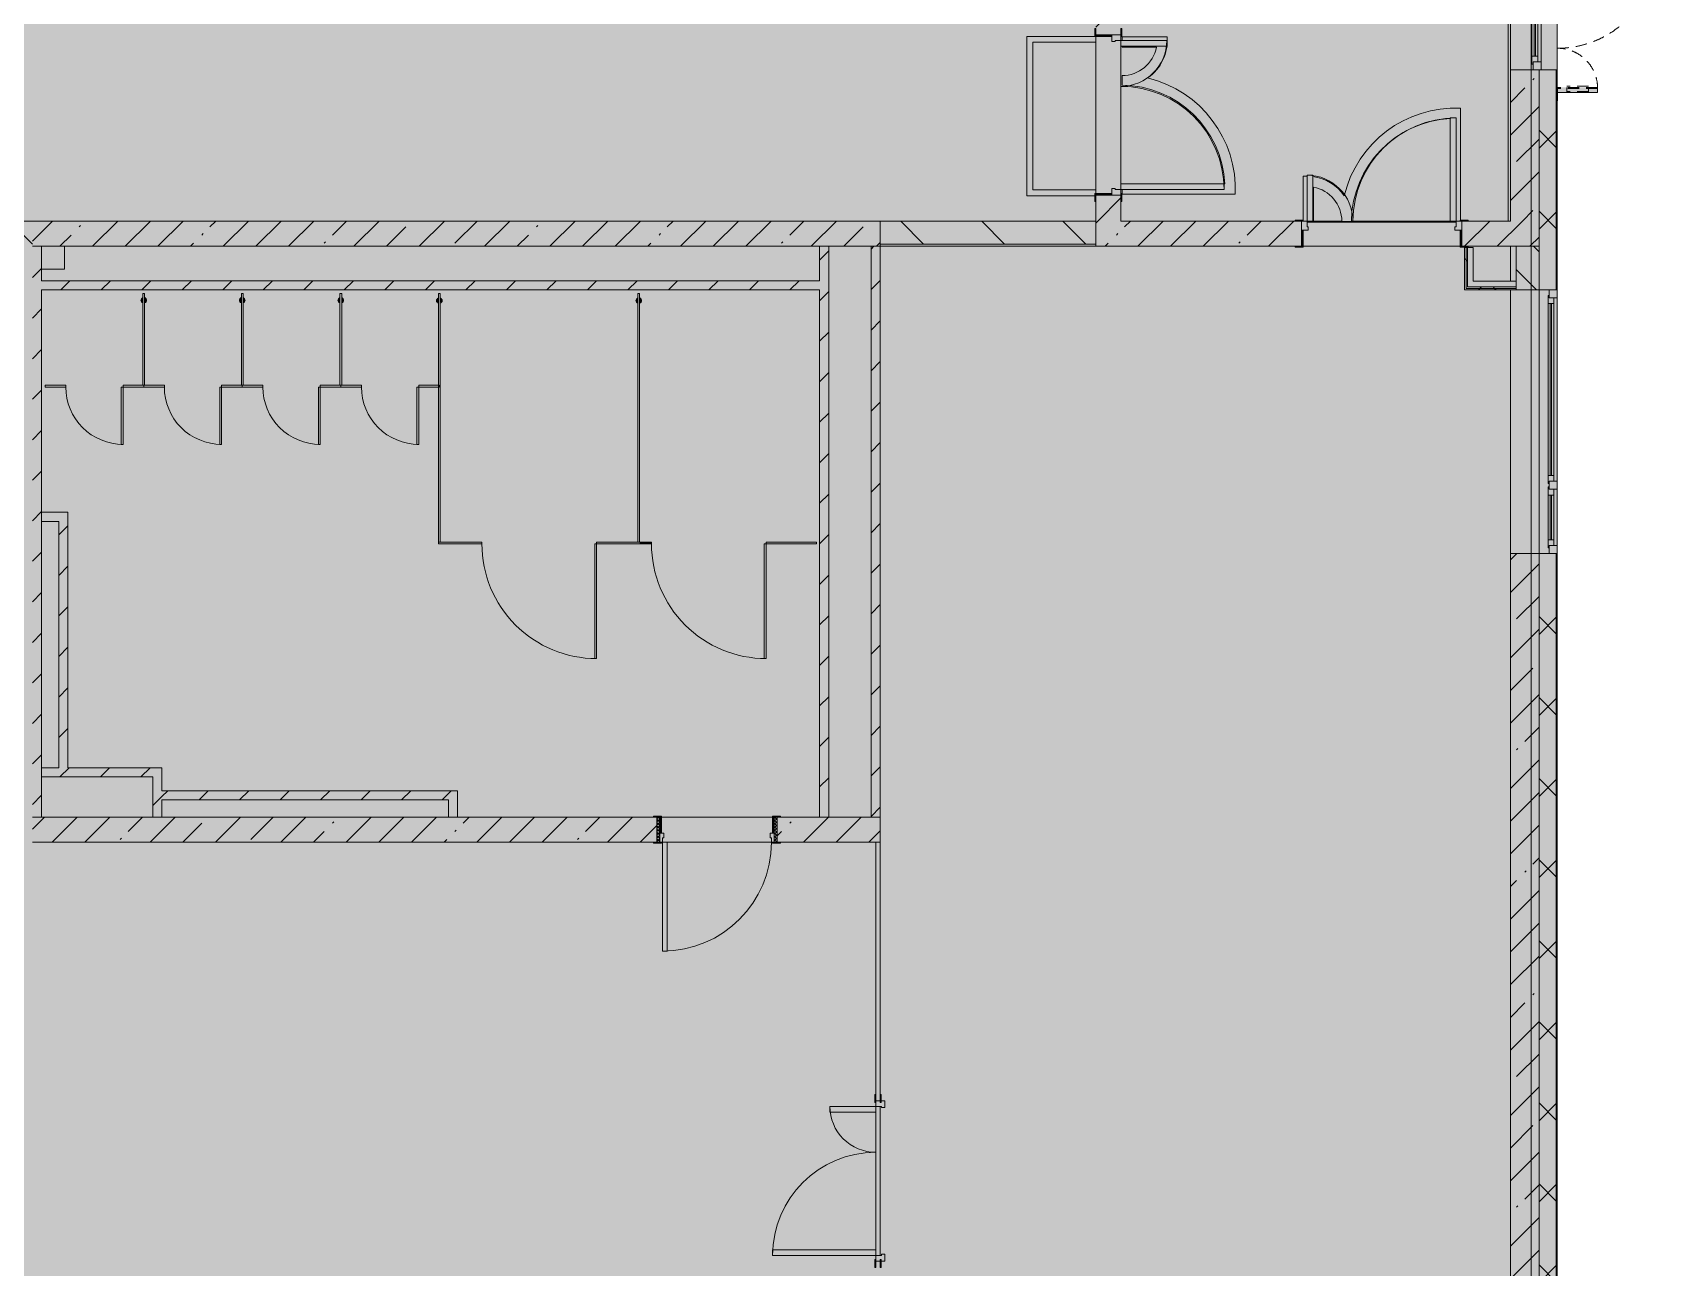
# Model space of a CAD drawing. Header units: millimetres. Extents: x 81609 to 272668, y -8553 to 29000.
# Drawn here: x 257588 to 271763, y 1470 to 12246 of the extents above; entities that cross this region are included whole.
import ezdxf

# ---------------------------------------------------------------- set-up
doc = ezdxf.new("R2010")
doc.units = ezdxf.units.MM
doc.linetypes.add('200_ШТРИХ__ш1_п0_6_', pattern=[160, 100, -60])
doc.linetypes.add('Осевая', pattern=[3175, 635, -476.25, 1587.5, -476.25])
doc.layers.add('A-DETL-GENF-2', color=7, linetype='Continuous', lineweight=9, true_color=0xc0c0c0, transparency=0.4)
for name, color, linetype, lineweight in [('A-DETL-MBND-1', 7, '200_ШТРИХ__ш1_п0_6_', 9), ('A-WALL-2', 7, 'Continuous', 5), ('I-WALL-3', 7, 'Continuous', 5), ('Оси', 7, 'Continuous', 9), ('Оси-2', 7, 'Осевая', 9)]:
    doc.layers.add(name, color=color, linetype=linetype, lineweight=lineweight)
for name, color, linetype, lineweight, true_color in [('A-DOOR-3', 7, 'Continuous', 5, 0xb7b7b7), ('A-DOOR-4', 7, 'Continuous', 5, 0xe2e2e2), ('A-DOOR-5', 7, 'Continuous', 5, 0xaaaaaa), ('A-DOOR-7', 7, 'Continuous', 5, 0x737373), ('A-DOOR-FRAM-2', 7, 'Continuous', 5, 0xe2e2e2), ('A-DOOR-FRAM-3', 7, 'Continuous', 5, 0xb7b7b7), ('A-DOOR-FRAM-4', 7, 'Continuous', 5, 0xaaaaaa), ('A-FLOR-2', 7, 'Continuous', 5, 0xb7b7b7), ('A-GENM-4', 7, 'Continuous', 5, 0x737373), ('A-GENM-5', 7, 'Continuous', 5, 0xe2ddcd), ('A-GLAZ-2', 7, 'Continuous', 5, 0x737373), ('A-WALL-3', 7, 'Continuous', 5, 0x737373), ('A-WALL-4', 7, 'Continuous', 9, 0x737373), ('I-WALL-2', 7, 'Continuous', 9, 0xe7e7e7), ('I-WALL-4', 7, 'Continuous', 5, 0x737373)]:
    doc.layers.add(name, color=color, linetype=linetype, lineweight=lineweight, true_color=true_color)
pattern_1 = [(45, (145657.99, 0), (-176.7767, 176.7767), [])]
pattern_2 = [(45, (145658, 0), (-285.1231, 285.1231), []), (45, (145943.1, 0), (-285.1231, 285.1231), [504.031, -100.806, 16.764, -84.042])]
pattern_3 = [(45, (145658, 0), (-530.33, 530.33), []), (135, (145658, 0), (-530.33, -530.33), [])]

# ---------------------------------------------------------------- blocks, each defined once
blk = doc.blocks.new('110_Дверь_СКБ_2Ст - Д-5_п_ Из игровой в коридор-32679362-2_9_3_птичка')
at = {"layer": 'A-DOOR-4'}
for points in [[(612.5, 110), (662.5, 110), (662.5, 1010), (612.5, 1010), (612.5, 152.6)], [(-587.5, 110), (-587.5, 510), (-637.5, 510), (-637.5, 110)], [(712.5, -110), (712.5, 30), (697.5, 30), (697.5, -110)]]:
    blk.add_hatch(color=256, dxfattribs=at).paths.add_polyline_path(points)
h = blk.add_hatch(color=256, dxfattribs=at)
h.paths.add_polyline_path([(652.5, 30), (712.5, 30), (712.5, 110), (662.5, 110), (662.5, 60), (652.5, 60)])
h.paths.add_polyline_path([(-687.5, 30), (-627.5, 30), (-627.5, 60), (-637.5, 60), (-637.5, 110), (-687.5, 110)])
at = {"layer": 'A-DOOR-FRAM-2'}
for points in [[(-672.5, 110), (-672.5, 118), (-742.5, 118), (-742.5, 110)], [(-672.5, -110), (-672.5, 30), (-687.5, 30), (-687.5, -110)], [(767.5, 110), (767.5, 118), (697.5, 118), (697.5, 110)], [(-672.5, -118), (-672.5, -110), (-742.5, -110), (-742.5, -118)], [(767.5, -118), (767.5, -110), (697.5, -110), (697.5, -118)]]:
    blk.add_hatch(color=256, dxfattribs=at).paths.add_polyline_path(points)
at = {"layer": 'A-DOOR-3'}
for p, q in [((662.5, 1010), (612.5, 1010)), ((612.5, 1010), (612.5, 110)), ((662.5, 110), (662.5, 1010)), ((-637.5, 510), (-637.5, 110)), ((-587.5, 510), (-637.5, 510)), ((-587.5, 110), (-587.5, 510)), ((-637.5, 110), (-587.5, 110)), ((612.5, 110), (662.5, 110))]:
    blk.add_line(p, q, dxfattribs=at)
for centre, radius, start, end in [((662.5, 110), 900, 90, 180), ((-637.5, 110), 400, 360, 90)]:
    blk.add_arc(centre, radius, start, end, dxfattribs=at)
at = {"layer": 'A-DOOR-FRAM-3'}
for p, q in [((-672.5, 118), (-742.5, 118)), ((-742.5, 118), (-742.5, 110)), ((-742.5, 110), (-672.5, 110)), ((-637.5, 110), (-687.5, 110)), ((-687.5, 110), (-687.5, 30)), ((-687.5, 30), (-627.5, 30)), ((-672.5, 30), (-687.5, 30)), ((-687.5, 30), (-687.5, -110)), ((-672.5, 110), (-672.5, 118)), ((-672.5, -110), (-672.5, 30)), ((-637.5, 60), (-637.5, 110)), ((-627.5, 60), (-637.5, 60)), ((-627.5, 30), (-627.5, 60)), ((662.5, 60), (652.5, 60)), ((652.5, 60), (652.5, 30)), ((652.5, 30), (712.5, 30)), ((662.5, 110), (662.5, 60)), ((712.5, 110), (662.5, 110)), ((767.5, 118), (697.5, 118)), ((697.5, 118), (697.5, 110)), ((697.5, 110), (767.5, 110)), ((712.5, 30), (697.5, 30)), ((697.5, 30), (697.5, -110)), ((712.5, 30), (712.5, 110)), ((712.5, -110), (712.5, 30)), ((767.5, 110), (767.5, 118)), ((-672.5, -110), (-742.5, -110)), ((-742.5, -110), (-742.5, -118)), ((-742.5, -118), (-672.5, -118)), ((-687.5, -110), (-672.5, -110)), ((-672.5, -118), (-672.5, -110)), ((697.5, -110), (712.5, -110)), ((767.5, -110), (697.5, -110)), ((697.5, -110), (697.5, -118)), ((697.5, -118), (767.5, -118)), ((767.5, -118), (767.5, -110))]:
    blk.add_line(p, q, dxfattribs=at)
blk = doc.blocks.new('110_Дверь_СКБ_2Ст - Д-1_л_Лестничная клетка EIS60 2-32142534-2_9_3_птичка')
at = {"layer": 'A-DOOR-4'}
for points in [[(662, 110), (662, 1010), (612, 1010), (612, 110)], [(-588, 510), (-638, 510), (-638, 110), (-588, 110), (-588, 433)], [(712, 30), (697, 30), (697, -110), (712, -110), (712, -31)]]:
    blk.add_hatch(color=256, dxfattribs=at).paths.add_polyline_path(points)
h = blk.add_hatch(color=256, dxfattribs=at)
h.paths.add_polyline_path([(712, 110), (662, 110), (662, 60), (652, 60), (652, 30), (712, 30)])
h.paths.add_polyline_path([(-628, 30), (-628, 60), (-638, 60), (-638, 110), (-688, 110), (-688, 30)])
at = {"layer": 'A-DOOR-FRAM-2'}
for points in [[(-673, 110), (-673, 118), (-743, 118), (-743, 110)], [(-673, 30), (-688, 30), (-688, -110), (-673, -110), (-673, -31)], [(767, 110), (767, 118), (697, 118), (697, 110)], [(-673, -110), (-743, -110), (-743, -118), (-673, -118)], [(767, -118), (767, -110), (697, -110), (697, -118)]]:
    blk.add_hatch(color=256, dxfattribs=at).paths.add_polyline_path(points)
at = {"layer": 'A-DOOR-3'}
for p, q in [((662, 1010), (612, 1010)), ((612, 1010), (612, 110)), ((662, 110), (662, 1010)), ((-638, 510), (-638, 110)), ((-588, 510), (-638, 510)), ((-588, 110), (-588, 510)), ((-638, 110), (-588, 110)), ((612, 110), (662, 110))]:
    blk.add_line(p, q, dxfattribs=at)
for centre, radius, start, end in [((662, 110), 900, 90, 180), ((-638, 110), 400, 360, 90)]:
    blk.add_arc(centre, radius, start, end, dxfattribs=at)
at = {"layer": 'A-DOOR-FRAM-3'}
for p, q in [((-673, 118), (-743, 118)), ((-743, 118), (-743, 110)), ((-743, 110), (-673, 110)), ((-638, 110), (-688, 110)), ((-688, 110), (-688, 30)), ((-688, 30), (-628, 30)), ((-673, 30), (-688, 30)), ((-688, 30), (-688, -110)), ((-673, 110), (-673, 118)), ((-673, -110), (-673, 30)), ((-638, 60), (-638, 110)), ((-628, 60), (-638, 60)), ((-628, 30), (-628, 60)), ((662, 60), (652, 60)), ((652, 60), (652, 30)), ((652, 30), (712, 30)), ((662, 110), (662, 60)), ((712, 110), (662, 110)), ((767, 118), (697, 118)), ((697, 118), (697, 110)), ((697, 110), (767, 110)), ((712, 30), (697, 30)), ((697, 30), (697, -110)), ((712, 30), (712, 110)), ((712, -110), (712, 30)), ((767, 110), (767, 118)), ((-673, -110), (-743, -110)), ((-743, -110), (-743, -118)), ((-743, -118), (-673, -118)), ((-688, -110), (-673, -110)), ((-673, -118), (-673, -110)), ((697, -110), (712, -110)), ((767, -110), (697, -110)), ((697, -110), (697, -118)), ((697, -118), (767, -118)), ((767, -118), (767, -110))]:
    blk.add_line(p, q, dxfattribs=at)
blk = doc.blocks.new('110_Дверь_СКБ_1Ст_Внутренняя1 - Д-7а_л__950x2100h_Туалет-V257-2_9_3_птичка')
at = {"layer": 'A-DOOR-4'}
h = blk.add_hatch(color=256, dxfattribs=at)
h.paths.add_polyline_path([(487.5, 110), (487.5, 70), (477.5, 70), (477.5, 30), (512.5, 30), (512.5, 110)])
h.paths.add_polyline_path([(-462.5, 110), (-487.5, 110), (-487.5, 30), (-452.5, 30), (-452.5, 70), (-462.5, 70)])
at = {"layer": 'A-DOOR-5'}
h = blk.add_hatch(dxfattribs=at)
h.set_pattern_fill('FP_11', color=256, style=0, pattern_type=2)
h.set_pattern_definition([(135, (1776.41, 174.685), (-14.14214, -14.14214), []), (225, (1776.41, 174.685), (14.14214, -14.14214), [])])
h.paths.add_polyline_path([(537.5, 110), (512.5, 110), (512.5, -110), (537.5, -110)])
at = {"layer": 'A-DOOR-FRAM-2'}
for points in [[(447.5, 1060), (447.5, 110), (487.5, 110), (487.5, 1060)], [(-542.5, 118), (-542.5, 110), (-472.5, 110), (-472.5, 118)], [(-472.5, 30), (-487.5, 30), (-487.5, -110), (-472.5, -110)], [(567.5, 118), (497.5, 118), (497.5, 110), (567.5, 110)], [(512.5, 30), (497.5, 30), (497.5, -110), (512.5, -110)], [(-542.5, -110), (-542.5, -118), (-472.5, -118), (-472.5, -110)], [(567.5, -110), (497.5, -110), (497.5, -118), (567.5, -118)]]:
    blk.add_hatch(color=256, dxfattribs=at).paths.add_polyline_path(points)
at = {"layer": 'A-DOOR-FRAM-4'}
h = blk.add_hatch(dxfattribs=at)
h.set_pattern_fill('FP_12', color=256, style=0, pattern_type=2)
h.set_pattern_definition([(45, (-346.384, 174.685), (-14.1421, 14.1421), []), (135, (-346.384, 174.685), (-14.1421, -14.1421), [])])
h.paths.add_polyline_path([(-487.5, 110), (-512.5, 110), (-512.5, -110), (-487.5, -110)])
at = {"layer": 'A-DOOR-3'}
for p, q in [((487.5, 1060), (447.5, 1060)), ((447.5, 1060), (447.5, 110)), ((487.5, 110), (487.5, 1060)), ((447.5, 110), (487.5, 110))]:
    blk.add_line(p, q, dxfattribs=at)
blk.add_arc((487.5, 110), 950, 90, 180, dxfattribs=at)
at = {"layer": 'A-DOOR-FRAM-3'}
for p, q in [((-472.5, 118), (-542.5, 118)), ((-542.5, 118), (-542.5, 110)), ((-542.5, 110), (-472.5, 110)), ((-487.5, 110), (-512.5, 110)), ((-512.5, 110), (-512.5, -110)), ((-462.5, 110), (-487.5, 110)), ((-487.5, 110), (-487.5, 30)), ((-487.5, -110), (-487.5, 110)), ((-472.5, 110), (-487.5, 110)), ((-487.5, 110), (-487.5, 109)), ((-487.5, 109), (-472.5, 109)), ((-487.5, 30), (-452.5, 30)), ((-472.5, 30), (-487.5, 30)), ((-487.5, 30), (-487.5, -110)), ((-472.5, 110), (-472.5, 118)), ((-472.5, 109), (-472.5, 110)), ((-472.5, -110), (-472.5, 30)), ((-462.5, 70), (-462.5, 110)), ((-452.5, 70), (-462.5, 70)), ((-452.5, 30), (-452.5, 70)), ((487.5, 70), (477.5, 70)), ((477.5, 70), (477.5, 30)), ((477.5, 30), (512.5, 30)), ((487.5, 110), (487.5, 70)), ((512.5, 110), (487.5, 110)), ((567.5, 118), (497.5, 118)), ((497.5, 118), (497.5, 110)), ((512.5, 110), (497.5, 110)), ((497.5, 110), (497.5, 109)), ((497.5, 110), (567.5, 110)), ((497.5, 109), (512.5, 109)), ((512.5, 30), (497.5, 30)), ((497.5, 30), (497.5, -110)), ((512.5, 30), (512.5, 110)), ((537.5, 110), (512.5, 110)), ((512.5, 110), (512.5, -110)), ((512.5, 109), (512.5, 110)), ((512.5, -110), (512.5, 30)), ((537.5, -110), (537.5, 110)), ((567.5, 110), (567.5, 118)), ((-472.5, -110), (-542.5, -110)), ((-542.5, -110), (-542.5, -118)), ((-542.5, -118), (-472.5, -118)), ((-512.5, -110), (-487.5, -110)), ((-487.5, -110), (-472.5, -110)), ((-472.5, -118), (-472.5, -110)), ((497.5, -110), (512.5, -110)), ((567.5, -110), (497.5, -110)), ((497.5, -110), (497.5, -118)), ((497.5, -118), (567.5, -118)), ((512.5, -110), (537.5, -110)), ((567.5, -118), (567.5, -110))]:
    blk.add_line(p, q, dxfattribs=at)
blk = doc.blocks.new('120_Окно_СКБ_1Ст - 120_Окно_СКБ_1Ст 1200х2500_h_ с форточкой2-24160662-2_9_3_птичка')
at = {"layer": 'A-GLAZ-2'}
for p, q in [((-600, -127), (-600, -57)), ((-600, -57), (-530, -57)), ((600, -57), (-600, -57)), ((-530, -127), (-600, -127)), ((-600, -127), (-550, -127)), ((-530, -127), (-550, -127)), ((-550, -127), (-550, -137)), ((-550, -137), (550, -137)), ((550, -137), (-550, -137)), ((-530, -57), (-530, -127)), ((530, -87), (-530, -87)), ((-530, -87), (-530, -127)), ((-480, -137), (-480, -87)), ((-480, -107), (480, -107)), ((480, -117), (-480, -117)), ((480, -137), (480, -87)), ((530, -127), (530, -57)), ((530, -57), (600, -57)), ((530, -127), (530, -87)), ((600, -127), (530, -127)), ((550, -127), (530, -127)), ((550, -127), (600, -127)), ((550, -137), (550, -127)), ((600, -57), (600, -127))]:
    blk.add_line(p, q, dxfattribs=at)
blk = doc.blocks.new('120_Окно_СКБ_2Ст_Фрамуга сверху - 120_Окно_СКБ_2Ст_2300х2500_h_ ДОО-22877051-2_9_3_птичка')
at = {"layer": 'A-GLAZ-2'}
for p, q in [((-1150, 13), (-1150, 83)), ((-1150, 83), (-1080, 83)), ((1150, 83), (-1150, 83)), ((-1080, 13), (-1150, 13)), ((-1150, 13), (-1100, 13)), ((-1080, 13), (-1100, 13)), ((-1100, 13), (-1100, 3)), ((-1100, 3), (540, 3)), ((540, 3), (-1100, 3)), ((-1080, 83), (-1080, 13)), ((-1080, 83), (1080, 83)), ((520, 53), (-1080, 53)), ((-1080, 53), (-1080, 13)), ((-1030, 3), (-1030, 53)), ((-1030, 33), (470, 33)), ((470, 23), (-1030, 23)), ((470, 3), (470, 53)), ((520, 13), (520, 83)), ((520, 83), (590, 83)), ((520, 13), (520, 53)), ((590, 13), (520, 13)), ((540, 13), (520, 13)), ((540, 13), (570, 13)), ((540, 13), (570, 13)), ((540, 3), (540, 13)), ((590, 13), (570, 13)), ((570, 13), (570, 3)), ((570, 3), (1100, 3)), ((1100, 3), (570, 3)), ((590, 83), (590, 13)), ((1080, 53), (590, 53)), ((590, 53), (590, 13)), ((640, 3), (640, 53)), ((640, 33), (1030, 33)), ((1030, 23), (640, 23)), ((1030, 3), (1030, 53)), ((1080, 13), (1080, 83)), ((1080, 83), (1150, 83)), ((1080, 13), (1080, 53)), ((1150, 13), (1080, 13)), ((1100, 13), (1080, 13)), ((1100, 13), (1150, 13)), ((1100, 3), (1100, 13)), ((1150, 83), (1150, 13))]:
    blk.add_line(p, q, dxfattribs=at)
blk = doc.blocks.new('Дверь_Витражная_СКБ_2Ст - ВН-6-31912847-2_9_3_птичка')
at = {"layer": 'A-DETL-MBND-1'}
for points in [[(-643, -370), (-598, -370), (-598, -20), (-643, -20)], [(562, -884), (607, -884), (607, -20), (562, -20)]]:
    blk.add_hatch(color=256, dxfattribs=at).paths.add_polyline_path(points)
for p, q in [((-607, -20), (-715, -20)), ((-715, -20), (-607, -20)), ((-598, -20), (-643, -20)), ((-643, -370), (-643, -20)), ((-598, -20), (-643, -20)), ((-643, -20), (-643, -370)), ((-643, -100), (-598, -100)), ((-633, -290), (-633, -100)), ((-607, -370), (-607, -20)), ((-598, -370), (-598, -20)), ((-598, -370), (-598, -20)), ((-589, -290), (-589, -100)), ((553, -804), (553, -100)), ((562, -20), (607, -20)), ((562, -884), (562, -20)), ((562, -20), (562, -884)), ((607, -20), (562, -20)), ((607, -100), (562, -100)), ((597, -804), (597, -100)), ((607, -884), (607, -20)), ((607, -884), (607, -20)), ((607, -20), (715, -20)), ((607, -20), (715, -20)), ((607, -884), (607, -20)), ((-643, -290), (-598, -290)), ((-643, -370), (-598, -370)), ((-643, -370), (-598, -370)), ((607, -804), (562, -804)), ((607, -884), (562, -884)), ((562, -884), (607, -884))]:
    blk.add_line(p, q, dxfattribs=at)
for centre, radius, start, end in [((-607, -20), 350, 270, 0), ((607, -20), 864, 180, 270)]:
    blk.add_arc(centre, radius, start, end, dxfattribs=at)
blk = doc.blocks.new('131_Сантехническая перегородка_Дверь 5 - СД-1-V340-2_9_3_птичка')
at = {"layer": 'A-GENM-5'}
for points in [[(70, 8), (70, -8), (250, -8), (250, 8)], [(750, 8), (750, -8), (930, -8), (930, 8)]]:
    blk.add_hatch(color=256, dxfattribs=at).paths.add_polyline_path(points)
at = {"layer": 'A-DOOR-7'}
for p, q in [((266, 508), (250, 508)), ((250, 8), (250, 508)), ((266, 8), (266, 508)), ((266, 8), (250, 8))]:
    blk.add_line(p, q, dxfattribs=at)
blk.add_arc((250, 8), 500, 360, 90, dxfattribs=at)
at = {"layer": 'A-GENM-4'}
for p, q in [((250, 8), (70, 8)), ((70, 8), (70, -8)), ((250, -8), (250, 8)), ((930, 8), (750, 8)), ((750, 8), (750, -8)), ((930, -8), (930, 8)), ((70, -8), (250, -8)), ((750, -8), (930, -8))]:
    blk.add_line(p, q, dxfattribs=at)
blk = doc.blocks.new('131_Сантехническая перегородка 6 - СП-1-V338-2_9_3_птичка')
at = {"layer": 'A-GENM-5'}
blk.add_hatch(color=256, dxfattribs=at).paths.add_polyline_path([(800, 8), (0, 8), (0, -8), (800, -8)])
at = {"layer": 'A-GENM-4'}
for p, q in [((800, 8), (0, 8)), ((0, 8), (0, -8)), ((800, -8), (800, 8)), ((0, -8), (800, -8))]:
    blk.add_line(p, q, dxfattribs=at)
at = {"layer": 'A-GENM-4', "flags": 128}
for points in [[(71, 8), (71, 9), (71, 9), (70, 9), (70, 10), (70, 10), (69, 11), (69, 11), (68, 12), (68, 12), (67, 12), (67, 13), (66, 13), (66, 13), (65, 14), (65, 14), (64, 14), (64, 14), (63, 14), (62, 15), (62, 15), (61, 15), (61, 15), (60, 15), (59, 15), (59, 15), (58, 15), (58, 15), (57, 15), (56, 15), (56, 15), (55, 15), (55, 15), (54, 14), (54, 14), (53, 14), (52, 14), (52, 13), (51, 13), (51, 13), (50, 13), (50, 12), (49, 12), (49, 11), (48, 11), (48, 11), (48, 10), (47, 10), (47, 9), (46, 9), (46, 8), (46, 8)], [(46, -8), (46, -9), (47, -9), (47, -9), (47, -10), (48, -10), (48, -11), (49, -11), (49, -12), (50, -12), (50, -12), (51, -13), (51, -13), (52, -13), (52, -14), (53, -14), (53, -14), (54, -14), (54, -14), (55, -15), (56, -15), (56, -15), (57, -15), (57, -15), (58, -15), (59, -15), (59, -15), (60, -15), (60, -15), (61, -15), (62, -15), (62, -15), (63, -15), (63, -14), (64, -14), (64, -14), (65, -14), (66, -13), (66, -13), (67, -13), (67, -13), (68, -12), (68, -12), (69, -11), (69, -11), (69, -11), (70, -10), (70, -10), (71, -9), (71, -9), (71, -8), (71, -8)]]:
    blk.add_lwpolyline(points, dxfattribs=at)
at = {"layer": 'A-GENM-4'}
for radius, start, end in [(24.6, 19.9113, 160.0887), (17.6, 45, 135), (17.6, 45, 135), (15.1, 45, 135), (24.6, 199.9113, 340.0887), (17.6, 225, 315), (17.6, 225, 315), (15.1, 225, 315)]:
    blk.add_arc((59, 0), radius, start, end, dxfattribs=at)
blk = doc.blocks.new('131_Сантехническая перегородка 7 - СП-1-V337-2_9_3_птичка')
at = {"layer": 'A-GENM-5'}
blk.add_hatch(color=256, dxfattribs=at).paths.add_polyline_path([(2166, 8), (-4, 8), (-4, -8), (2166, -8)])
at = {"layer": 'A-GENM-4'}
for p, q in [((2166, 8), (-4, 8)), ((-4, 8), (-4, -8)), ((2166, -8), (2166, 8)), ((-4, -8), (2166, -8))]:
    blk.add_line(p, q, dxfattribs=at)
at = {"layer": 'A-GENM-4', "flags": 128}
for points in [[(71, 8), (71, 9), (71, 9), (70, 9), (70, 10), (70, 10), (69, 11), (69, 11), (68, 12), (68, 12), (67, 12), (67, 13), (66, 13), (66, 13), (65, 14), (65, 14), (64, 14), (64, 14), (63, 14), (62, 15), (62, 15), (61, 15), (61, 15), (60, 15), (59, 15), (59, 15), (58, 15), (58, 15), (57, 15), (56, 15), (56, 15), (55, 15), (55, 15), (54, 14), (54, 14), (53, 14), (52, 14), (52, 13), (51, 13), (51, 13), (50, 13), (50, 12), (49, 12), (49, 11), (48, 11), (48, 11), (48, 10), (47, 10), (47, 9), (46, 9), (46, 8), (46, 8)], [(46, -8), (46, -9), (47, -9), (47, -9), (47, -10), (48, -10), (48, -11), (49, -11), (49, -12), (50, -12), (50, -12), (51, -13), (51, -13), (52, -13), (52, -14), (53, -14), (53, -14), (54, -14), (54, -14), (55, -15), (56, -15), (56, -15), (57, -15), (57, -15), (58, -15), (59, -15), (59, -15), (60, -15), (60, -15), (61, -15), (62, -15), (62, -15), (63, -15), (63, -14), (64, -14), (64, -14), (65, -14), (66, -13), (66, -13), (67, -13), (67, -13), (68, -12), (68, -12), (69, -11), (69, -11), (69, -11), (70, -10), (70, -10), (71, -9), (71, -9), (71, -8), (71, -8)]]:
    blk.add_lwpolyline(points, dxfattribs=at)
at = {"layer": 'A-GENM-4'}
for radius, start, end in [(24.6, 19.9113, 160.0887), (17.6, 45, 135), (17.6, 45, 135), (15.1, 45, 135), (24.6, 199.9113, 340.0887), (17.6, 225, 315), (17.6, 225, 315), (15.1, 225, 315)]:
    blk.add_arc((59, 0), radius, start, end, dxfattribs=at)
blk = doc.blocks.new('131_Сантехническая перегородка_Дверь МГН - СД-1-V339-2_9_3_птичка')
at = {"layer": 'A-GENM-5'}
for points in [[(-370, 8), (-370, -8), (10, -8), (10, 8)], [(1010, 8), (1010, -8), (1390, -8), (1390, 8)]]:
    blk.add_hatch(color=256, dxfattribs=at).paths.add_polyline_path(points)
at = {"layer": 'A-DOOR-7'}
for p, q in [((10, 1008), (26, 1008)), ((10, 8), (10, 1008)), ((26, 8), (26, 1008)), ((10, 8), (26, 8))]:
    blk.add_line(p, q, dxfattribs=at)
blk.add_arc((10, 8), 1000, 360, 90, dxfattribs=at)
at = {"layer": 'A-GENM-4'}
for p, q in [((10, 8), (-370, 8)), ((-370, 8), (-370, -8)), ((10, -8), (10, 8)), ((1390, 8), (1010, 8)), ((1010, 8), (1010, -8)), ((1390, -8), (1390, 8)), ((-370, -8), (10, -8)), ((1010, -8), (1390, -8))]:
    blk.add_line(p, q, dxfattribs=at)
blk = doc.blocks.new('131_Сантехническая перегородка_Дверь МГН 2 - СД-1-V341-2_9_3_птичка')
at = {"layer": 'A-GENM-5'}
for points in [[(10, 8), (-430, 8), (-430, -8), (10, -8)], [(1010, 8), (1010, -8), (1110, -8), (1110, 8)]]:
    blk.add_hatch(color=256, dxfattribs=at).paths.add_polyline_path(points)
at = {"layer": 'A-DOOR-7'}
for p, q in [((10, 1008), (26, 1008)), ((10, 8), (10, 1008)), ((26, 8), (26, 1008)), ((10, 8), (26, 8))]:
    blk.add_line(p, q, dxfattribs=at)
blk.add_arc((10, 8), 1000, 360, 90, dxfattribs=at)
at = {"layer": 'A-GENM-4'}
for p, q in [((10, 8), (-430, 8)), ((-430, 8), (-430, -8)), ((10, -8), (10, 8)), ((1110, 8), (1010, 8)), ((1010, 8), (1010, -8)), ((1110, -8), (1110, 8)), ((-430, -8), (10, -8)), ((1010, -8), (1110, -8))]:
    blk.add_line(p, q, dxfattribs=at)
blk = doc.blocks.new('110_Дверь_СКБ_2Ст - Д-5_п__в составе перегородки _не входит в спец__-32680317-2_9_3_птичка')
at = {"layer": 'A-DOOR-4'}
h = blk.add_hatch(color=256, dxfattribs=at)
h.paths.add_polyline_path([(712, -20), (712, 60), (652, 60), (652, 30), (662, 30), (662, -20)])
h.paths.add_polyline_path([(-628, 60), (-688, 60), (-688, -20), (-638, -20), (-638, 30), (-628, 30)])
for points in [[(-588, -420), (-588, -20), (-638, -20), (-638, -420)], [(662, -20), (612, -20), (612, -920), (662, -920)]]:
    blk.add_hatch(color=256, dxfattribs=at).paths.add_polyline_path(points)
at = {"layer": 'A-DOOR-FRAM-2'}
for points in [[(-673, 28), (-743, 28), (-743, 20), (-673, 20)], [(767, 28), (697, 28), (697, 20), (767, 20)], [(-673, -20), (-743, -20), (-743, -28), (-673, -28)], [(767, -20), (697, -20), (697, -28), (767, -28)]]:
    blk.add_hatch(color=256, dxfattribs=at).paths.add_polyline_path(points)
at = {"layer": 'A-DOOR-3'}
for p, q in [((-638, -20), (-588, -20)), ((-638, -420), (-638, -20)), ((-588, -20), (-588, -420)), ((612, -20), (662, -20)), ((612, -920), (612, -20)), ((662, -20), (662, -920)), ((-588, -420), (-638, -420)), ((662, -920), (612, -920))]:
    blk.add_line(p, q, dxfattribs=at)
for centre, radius, start, end in [((-638, -20), 400, 270, 0), ((662, -20), 900, 180, 270)]:
    blk.add_arc(centre, radius, start, end, dxfattribs=at)
at = {"layer": 'A-DOOR-FRAM-3'}
for p, q in [((-743, 28), (-673, 28)), ((-743, 20), (-743, 28)), ((-673, 20), (-743, 20)), ((-688, 60), (-628, 60)), ((-688, -20), (-688, 60)), ((-688, 20), (-673, 20)), ((-688, 19), (-688, 20)), ((-673, 19), (-688, 19)), ((-673, 28), (-673, 20)), ((-673, 20), (-673, 19)), ((-638, 30), (-638, -20)), ((-628, 30), (-638, 30)), ((-628, 60), (-628, 30)), ((652, 60), (712, 60)), ((652, 30), (652, 60)), ((662, 30), (652, 30)), ((662, -20), (662, 30)), ((697, 20), (697, 28)), ((697, 28), (767, 28)), ((697, 19), (697, 20)), ((697, 20), (712, 20)), ((767, 20), (697, 20)), ((712, 19), (697, 19)), ((712, 60), (712, -20)), ((712, 20), (712, 19)), ((767, 28), (767, 20)), ((-743, -20), (-673, -20)), ((-743, -28), (-743, -20)), ((-673, -28), (-743, -28)), ((-638, -20), (-688, -20)), ((-673, -20), (-673, -28)), ((712, -20), (662, -20)), ((697, -28), (697, -20)), ((697, -20), (767, -20)), ((767, -28), (697, -28)), ((767, -20), (767, -28))]:
    blk.add_line(p, q, dxfattribs=at)

msp = doc.modelspace()

# ---------------------------------------------------------------- hatches: boundary and pattern name
at = {"layer": 'A-DETL-GENF-2'}
msp.add_hatch(color=256, dxfattribs=at).paths.add_polyline_path([(267874.9, -258), (270896, -258), (270896, 21558), (238966, 21558), (238966, 27348), (230518, 27348), (230518, 5750), (234860, 5750), (234860, -258), (266947.4, -258)])
at = {"layer": 'A-WALL-2'}
h = msp.add_hatch(dxfattribs=at)
h.set_pattern_fill('FP_68', color=256, style=0, pattern_type=2)
h.set_pattern_definition([(45, (145658, 0), (-353.5534, 353.5534), []), (135, (145658, 0), (-353.5534, -353.5534), [])])
h.paths.add_polyline_path([(270884.3, -250), (270888, -250), (270888, 7700), (270738, 7700), (270738, -250), (270848, -250)])
h.paths.add_polyline_path([(270888, 10000), (270888, 11920), (270738, 11920), (270738, 10000)])
h.paths.add_polyline_path([(270888, 13120), (270888, 21400), (270738, 21400), (270738, 13120)])
h = msp.add_hatch(dxfattribs=at)
h.set_pattern_fill('FP_78', color=256, style=0, pattern_type=2)
h.set_pattern_definition([(135, (145657.99, 0), (-176.7767, -176.7767), [])])
h.paths.add_polyline_path([(270657.5, 10000), (270738, 10000), (270738, 10380), (270538, 10380), (270538, 10000)])
at = {"layer": 'I-WALL-2'}
for points in [[(270163, 10025), (270163, 10370), (270113, 10370), (270113, 10025)], [(270163, 10025), (270538, 10025), (270538, 10075), (270163, 10075), (270163, 10064.1)]]:
    msp.add_hatch(color=256, dxfattribs=at).paths.add_polyline_path(points)
at = {"layer": 'I-WALL-3'}
h = msp.add_hatch(dxfattribs=at)
h.set_pattern_fill('FP_76', color=256, style=0, pattern_type=2)
h.set_pattern_definition(pattern_2)
h.paths.add_polyline_path([(270657.5, 10600), (270738, 10600), (270738, 11920), (270488, 11920), (270488, 10600)])
h.paths.add_polyline_path([(270738, 13120), (270738, 21400), (270488, 21400), (270488, 13120), (270657.5, 13120)])
h = msp.add_hatch(dxfattribs=at)
h.set_pattern_fill('FP_76', color=256, style=0, pattern_type=2)
h.set_pattern_definition(pattern_2)
h.paths.add_polyline_path([(266947.4, 10600), (267088, 10600), (267088, 10825), (266868, 10825), (266868, 10600)])
h.paths.add_polyline_path([(266947.4, 12225), (267088, 12225), (267088, 13400), (266868, 13400), (266868, 12225)])
h.paths.add_polyline_path([(266881.2, 13900), (267088, 13900), (267088, 18600), (266868, 18600), (266868, 13900)])
h = msp.add_hatch(dxfattribs=at)
h.set_pattern_fill('FP_79', color=256, style=0, pattern_type=2)
h.set_pattern_definition([(135, (145658, 0), (-353.5534, -353.5534), [])])
h.paths.add_polyline_path([(266868, 10400), (266868, 10600), (264988, 10600), (264988, 10400), (265092.4, 10400)])
h.paths.add_polyline_path([(255296.9, 10400), (255888, 10400), (255888, 10600), (254763, 10600), (254763, 10400), (254889.7, 10400)])
h.paths.add_polyline_path([(253363, 10400), (253363, 10600), (253008, 10600), (253008, 10400), (253308, 10400)])
h.paths.add_polyline_path([(257208.5, 10400), (257588, 10400), (257588, 10600), (256838, 10600), (256838, 10400), (256868, 10400)])
h = msp.add_hatch(dxfattribs=at)
h.set_pattern_fill('FP_76', color=256, style=0, pattern_type=2)
h.set_pattern_definition(pattern_2)
h.paths.add_polyline_path([(264908, 10380), (264988, 10380), (264988, 10600), (257588, 10600), (257588, 10380), (261382.3, 10380)])
h = msp.add_hatch(dxfattribs=at)
h.set_pattern_fill('FP_76', color=256, style=0, pattern_type=2)
h.set_pattern_definition(pattern_2)
h.paths.add_polyline_path([(266868, 10380), (268663, 10380), (268663, 10600), (266868, 10600), (266868, 10400)])
h.paths.add_polyline_path([(270738, 10380), (270738, 10600), (270063, 10600), (270063, 10380), (270657.5, 10380)])
h = msp.add_hatch(dxfattribs=at)
h.set_pattern_fill('FP_80', color=256, style=0, pattern_type=2)
h.set_pattern_definition(pattern_1)
h.paths.add_polyline_path([(257668, 5400), (257668, 10380), (257588, 10380), (257588, 5400)])
h = msp.add_hatch(dxfattribs=at)
h.set_pattern_fill('FP_80', color=256, style=0, pattern_type=2)
h.set_pattern_definition(pattern_1)
h.paths.add_polyline_path([(264458, 5400), (264538, 5400), (264538, 10380), (264458, 10380), (264458, 5436.5)])
h = msp.add_hatch(dxfattribs=at)
h.set_pattern_fill('FP_80', color=256, style=0, pattern_type=2)
h.set_pattern_definition(pattern_1)
h.paths.add_polyline_path([(264988, 5400), (264988, 10380), (264908, 10380), (264908, 5400)])
h = msp.add_hatch(dxfattribs=at)
h.set_pattern_fill('FP_162', color=256, style=0, pattern_type=2)
h.set_pattern_definition(pattern_3)
h.paths.add_polyline_path([(270100.5, 10000), (270100.5, 10370), (270088, 10370), (270088, 10000)])
h = msp.add_hatch(dxfattribs=at)
h.set_pattern_fill('FP_162', color=256, style=0, pattern_type=2)
h.set_pattern_definition(pattern_3)
h.paths.add_polyline_path([(270113, 10012.5), (270113, 10370), (270100.5, 10370), (270100.5, 10012.5)])
h = msp.add_hatch(dxfattribs=at)
h.set_pattern_fill('FP_80', color=256, style=0, pattern_type=2)
h.set_pattern_definition(pattern_1)
h.paths.add_polyline_path([(257668, 10000), (264458, 10000), (264458, 10080), (257668, 10080), (257668, 10064.1)])
h = msp.add_hatch(dxfattribs=at)
h.set_pattern_fill('FP_162', color=256, style=0, pattern_type=2)
h.set_pattern_definition(pattern_3)
h.paths.add_polyline_path([(270100.5, 10000), (270538, 10000), (270538, 10012.5), (270100.5, 10012.5)])
h = msp.add_hatch(dxfattribs=at)
h.set_pattern_fill('FP_162', color=256, style=0, pattern_type=2)
h.set_pattern_definition(pattern_3)
h.paths.add_polyline_path([(270538, 10012.5), (270538, 10025), (270113, 10025), (270113, 10012.5), (270163, 10012.5)])
h = msp.add_hatch(dxfattribs=at)
h.set_pattern_fill('FP_80', color=256, style=0, pattern_type=2)
h.set_pattern_definition(pattern_1)
h.paths.add_polyline_path([(257898, 5830), (257898, 7980), (257818, 7980), (257818, 5830)])
h = msp.add_hatch(dxfattribs=at)
h.set_pattern_fill('FP_76', color=256, style=0, pattern_type=2)
h.set_pattern_definition(pattern_2)
h.paths.add_polyline_path([(270738, -100), (270738, 7700), (270488, 7700), (270488, -100), (270664.7, -100)])
h = msp.add_hatch(dxfattribs=at)
h.set_pattern_fill('FP_80', color=256, style=0, pattern_type=2)
h.set_pattern_definition(pattern_1)
h.paths.add_polyline_path([(255408, 6620), (255938, 6620), (255938, 6700), (255408, 6700)])
h.paths.add_polyline_path([(256888, 6620), (257588, 6620), (257588, 6700), (256888, 6700)])
h = msp.add_hatch(dxfattribs=at)
h.set_pattern_fill('FP_80', color=256, style=0, pattern_type=2)
h.set_pattern_definition(pattern_1)
h.paths.add_polyline_path([(257672.2, 5750), (258638, 5750), (258638, 5830), (257668, 5830), (257668, 5750)])
h = msp.add_hatch(dxfattribs=at)
h.set_pattern_fill('FP_80', color=256, style=0, pattern_type=2)
h.set_pattern_definition(pattern_1)
h.paths.add_polyline_path([(258638, 5400), (258718, 5400), (258718, 5830), (258638, 5830), (258638, 5750)])
h = msp.add_hatch(dxfattribs=at)
h.set_pattern_fill('FP_80', color=256, style=0, pattern_type=2)
h.set_pattern_definition(pattern_1)
h.paths.add_polyline_path([(261218, 5550), (261218, 5630), (258718, 5630), (258718, 5550)])
h = msp.add_hatch(dxfattribs=at)
h.set_pattern_fill('FP_80', color=256, style=0, pattern_type=2)
h.set_pattern_definition(pattern_1)
h.paths.add_polyline_path([(261298, 5400), (261298, 5630), (261218, 5630), (261218, 5400)])
h = msp.add_hatch(dxfattribs=at)
h.set_pattern_fill('FP_76', color=256, style=0, pattern_type=2)
h.set_pattern_definition(pattern_2)
h.paths.add_polyline_path([(264988, 5180), (264988, 5400), (264088, 5400), (264088, 5180), (264948, 5180)])
h.paths.add_polyline_path([(257588, 5180), (263038, 5180), (263038, 5400), (257588, 5400)])

# ---------------------------------------------------------------- linework, layer by layer
at = {"layer": 'A-FLOR-2'}
for p, q in [((270467, 10600), (270467, 13450)), ((266268, 12211.1), (266268, 10821.8)), ((266860, 12211.1), (266268, 12211.1)), ((266868, 12161.1), (266868, 12210)), ((267491.9, 12208.3), (267098.3, 12208.3)), ((267098.3, 12208.3), (267098.3, 12175)), ((266318, 10871.8), (266318, 12161.1)), ((266318, 12161.1), (266868, 12161.1)), ((267098.3, 12125), (267098.3, 12118.3)), ((267098.3, 12118.3), (267398, 12118.3)), ((267098.3, 11869.8), (267098.3, 11786.7)), ((269961.8, 11495.1), (269961.8, 10597.4)), ((270051.8, 10608), (270051.8, 11585.5)), ((267996, 10924.2), (267988, 10924.2)), ((268677.7, 10990.9), (268677.7, 10608)), ((266268, 10821.8), (266860, 10821.8)), ((266868, 10871.8), (266318, 10871.8)), ((266868, 10840), (266868, 10871.8)), ((267098.3, 10875), (267098.3, 10834.2)), ((267098.3, 10834.2), (268086.4, 10834.2)), ((268767.7, 10597.4), (268767.7, 10897.1)), ((268713, 10597.4), (268767.7, 10597.4)), ((268713, 10590), (270013, 10590)), ((269016.3, 10597.4), (269099.4, 10597.4)), ((269961.8, 10597.4), (270013, 10597.4)), ((257868, 10380), (257868, 10180)), ((266868, 10380), (264988, 10380)), ((257868, 10180), (257668, 10180))]:
    msp.add_line(p, q, dxfattribs=at)
for centre, radius, start, end in [((267098.3, 12174.8), 395, 304.42231, 4.87345), ((267098.3, 12174.8), 305, 270, 349.33549), ((267087.3, 10876.8), 910, 2.99005, 89.3074), ((267087.3, 10876.8), 1000, 357.56236, 76.45029), ((270009.3, 10586.4), 1000, 87.56236, 166.45029), ((270009.3, 10586.4), 910, 92.99005, 179.3074), ((268711.3, 10597.4), 395, 89.75521, 94.87345), ((268711.3, 10597.4), 395, 34.42231, 82.4559), ((268711.3, 10597.4), 305, 360, 79.33549)]:
    msp.add_arc(centre, radius, start, end, dxfattribs=at)
at = {"layer": 'A-WALL-3'}
for p, q in [((270896, -258), (270896, 21558)), ((270896, 11920), (270738, 11920)), ((270738, 10600), (270738, 10380)), ((270538, 10380), (270538, 10075)), ((270538, 10000), (270896, 10000)), ((270896, 7700), (270738, 7700))]:
    msp.add_line(p, q, dxfattribs=at)
at = {"layer": 'A-WALL-4'}
for p, q in [((270738, 11920), (270738, 10600)), ((270888, 10000), (270888, 11920)), ((270891, 10000), (270891, 11920)), ((264988, 10600), (264988, 10400)), ((266868, 10400), (266868, 10600)), ((257668, 10380), (257588, 10380)), ((264988, 10380), (264908, 10380)), ((270100.5, 10012.5), (270100.5, 10370)), ((270113, 10025), (270113, 10370)), ((270738, 10380), (270538, 10380)), ((270738, 10380), (270738, 10000)), ((270538, 10012.5), (270100.5, 10012.5)), ((270538, 10025), (270113, 10025)), ((270888, -250), (270888, 7700)), ((270891, -253), (270891, 7700)), ((257588, 5400), (257668, 5400)), ((264458, 5400), (264538, 5400)), ((264988, 5400), (264908, 5400)), ((264988, 5180), (264948, 5180))]:
    msp.add_line(p, q, dxfattribs=at)
at = {"layer": 'I-WALL-4'}
for p, q in [((270488, 18412.5), (270488, 10600)), ((266868, 10871.8), (266868, 12161.1)), ((267088, 12125), (267088, 10925)), ((270738, 11920), (270488, 11920)), ((266868, 10770), (266868, 10600)), ((267088, 10600), (267088, 10770)), ((266868, 10600), (256868, 10600)), ((268608, 10600), (267088, 10600)), ((268767.7, 10600), (269016, 10600)), ((269099.6, 10600), (269961.8, 10600)), ((270488, 10600), (270118, 10600)), ((257668, 10080), (257668, 10380)), ((257668, 10380), (264908, 10380)), ((264458, 10380), (264458, 10080)), ((264538, 5400), (264538, 10380)), ((264908, 10380), (264908, 5400)), ((264988, 10400), (266868, 10400)), ((264988, 5400), (264988, 10400)), ((266868, 10400), (266868, 10380)), ((266868, 10380), (268608, 10380)), ((270048, 10380), (268678, 10380)), ((270088, 10370), (270088, 10000)), ((270163, 10370), (270088, 10370)), ((270118, 10380), (270538, 10380)), ((270163, 10075), (270163, 10370)), ((270488, 10075), (270488, 10380)), ((264458, 10080), (257668, 10080)), ((270538, 10075), (270163, 10075)), ((270538, 10000), (270538, 10075)), ((257668, 5400), (257668, 10000)), ((257668, 10000), (264458, 10000)), ((264458, 10000), (264458, 5400)), ((270088, 10000), (270538, 10000)), ((270488, 10000), (270488, 150)), ((270738, -100), (270738, 10000)), ((257898, 8060), (257668, 8060)), ((257668, 7980), (257818, 7980)), ((257818, 7980), (257818, 5830)), ((257898, 5830), (257898, 8060)), ((270738, 7700), (270488, 7700)), ((257818, 5830), (257668, 5830)), ((258718, 5830), (257898, 5830)), ((258718, 5630), (258718, 5830)), ((257668, 5750), (258638, 5750)), ((258638, 5750), (258638, 5400)), ((261298, 5630), (258718, 5630)), ((258718, 5550), (261218, 5550)), ((258718, 5400), (258718, 5550)), ((261218, 5550), (261218, 5400)), ((261298, 5400), (261298, 5630)), ((263008, 5400), (257668, 5400)), ((263078, 5400), (264048, 5400)), ((264458, 5400), (264118, 5400)), ((264908, 5400), (264538, 5400)), ((264988, 2980), (264988, 5400)), ((257588, 5180), (263008, 5180)), ((264038, 5180), (263128, 5180)), ((264118, 5180), (264948, 5180)), ((264948, 5180), (264948, 2980)), ((264988, 2875), (264988, 1575)), ((264948, 1625), (264948, 2825))]:
    msp.add_line(p, q, dxfattribs=at)
at = {"layer": 'Оси'}
for p, q in [((270668, 10029.8), (270668, 21915.1)), ((270668, -1906.3), (270668, 9979))]:
    msp.add_line(p, q, dxfattribs=at)
at = {"layer": 'Оси-2'}
msp.add_line((270668, 9979), (270668, 10029.8), dxfattribs=at)

# ---------------------------------------------------------------- block references
at = {"layer": 'A-DETL-MBND-1', "rotation": 89.99999999999957}
msp.add_blockref('Дверь_Витражная_СКБ_2Ст - ВН-6-31912847-2_9_3_птичка', (270879, 12365), dxfattribs=at)
at = {"layer": 'A-DOOR-3'}
for name, p, rotation in [('110_Дверь_СКБ_2Ст - Д-1_л_Лестничная клетка EIS60 2-32142534-2_9_3_птичка', (266978, 11537.5), 269.9999999999999), ('110_Дверь_СКБ_1Ст_Внутренняя1 - Д-7а_л__950x2100h_Туалет-V257-2_9_3_птичка', (263575.5, 5290), 180), ('110_Дверь_СКБ_2Ст - Д-5_п__в составе перегородки _не входит в спец__-32680317-2_9_3_птичка', (264968, 2237.5), 270)]:
    msp.add_blockref(name, p, dxfattribs=dict(at, rotation=rotation))
msp.add_blockref('110_Дверь_СКБ_2Ст - Д-5_п_ Из игровой в коридор-32679362-2_9_3_птичка', (269350.5, 10490), dxfattribs=at)
at = {"layer": 'A-GENM-4'}
for name, p, rotation in [('131_Сантехническая перегородка 6 - СП-1-V338-2_9_3_птичка', (258559, 9968), 270.0000000000007), ('131_Сантехническая перегородка 6 - СП-1-V338-2_9_3_птичка', (259419, 9968), 270.0000000000007), ('131_Сантехническая перегородка 6 - СП-1-V338-2_9_3_птичка', (260279, 9968), 270.0000000000007), ('131_Сантехническая перегородка 7 - СП-1-V337-2_9_3_птичка', (261139, 9964.9), 269.9999999999999), ('131_Сантехническая перегородка 7 - СП-1-V337-2_9_3_птичка', (262879.5, 9964.9), 269.9999999999999), ('131_Сантехническая перегородка_Дверь 5 - СД-1-V340-2_9_3_птичка', (258629, 9160), 180), ('131_Сантехническая перегородка_Дверь 5 - СД-1-V340-2_9_3_птичка', (259489, 9160), 180), ('131_Сантехническая перегородка_Дверь 5 - СД-1-V340-2_9_3_птичка', (260349, 9160), 180), ('131_Сантехническая перегородка_Дверь 5 - СД-1-V340-2_9_3_птичка', (261209, 9160), 180), ('131_Сантехническая перегородка_Дверь МГН - СД-1-V339-2_9_3_птичка', (262521, 7791), 180), ('131_Сантехническая перегородка_Дверь МГН 2 - СД-1-V341-2_9_3_птичка', (264001, 7791), 180)]:
    msp.add_blockref(name, p, dxfattribs=dict(at, rotation=rotation))
at = {"layer": 'A-GLAZ-2', "rotation": 269.9999999999999}
for name, p in [('120_Окно_СКБ_1Ст - 120_Окно_СКБ_1Ст 1200х2500_h_ с форточкой2-24160662-2_9_3_птичка', (270813, 12520)), ('120_Окно_СКБ_2Ст_Фрамуга сверху - 120_Окно_СКБ_2Ст_2300х2500_h_ ДОО-22877051-2_9_3_птичка', (270813, 8850))]:
    msp.add_blockref(name, p, dxfattribs=at)

doc.saveas('drawing.dxf')
